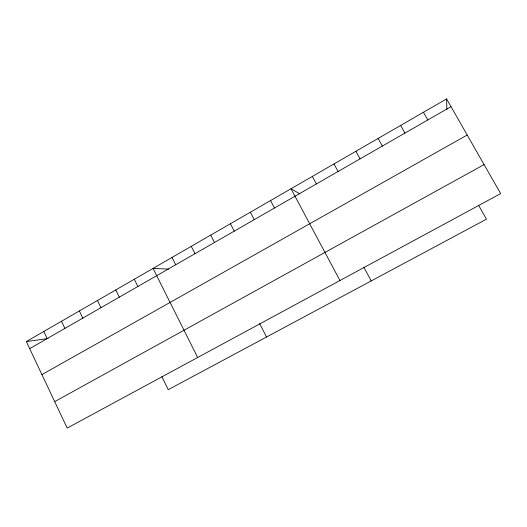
<?xml version="1.0" encoding="UTF-8"?>
<svg xmlns="http://www.w3.org/2000/svg" width="527" height="527" viewBox="0 0 527 527"><rect width="100%" height="100%" fill="white"/><g stroke="black" fill="none" stroke-linecap="round" stroke-linejoin="round"><path stroke-width="0.79" d="M26.35 341.568L446.586 98.911L500.65 193.6L67.179 428.089L26.35 341.568L48.029 338.525M29.683 348.637L450.993 106.632M41.943 374.611L467.205 135.024M54.689 401.627L484.089 164.595M168.561 269.113L153.047 268.408L197.671 357.504M299.883 193.896L291.009 188.745L339.948 280.535M478.773 205.609L486.454 219.192L168.251 389.664L161.881 376.733M423.451 112.271L427.799 119.952M400.632 125.446L404.914 133.1M378.116 138.443L382.338 146.065M355.903 151.275L360.066 158.858M333.986 163.93L338.09 171.486M363.821 267.176L371.225 280.924M312.353 176.42L316.404 183.943M270.555 200.556L274.495 208.013M250.351 212.223L254.245 219.647M230.404 223.738L234.245 231.136M259.613 323.552L266.543 337.01M210.708 235.114L214.496 242.479M191.248 246.346L194.99 253.685M172.033 257.446L175.722 264.752M134.293 279.238L137.89 286.484M115.762 289.936L119.313 297.156M97.449 300.509L100.96 307.696M79.36 310.956L82.825 318.11M61.481 321.279L64.9 328.407M43.813 331.483L47.193 338.584M446.586 98.911L446.883 109.478"/></g></svg>
